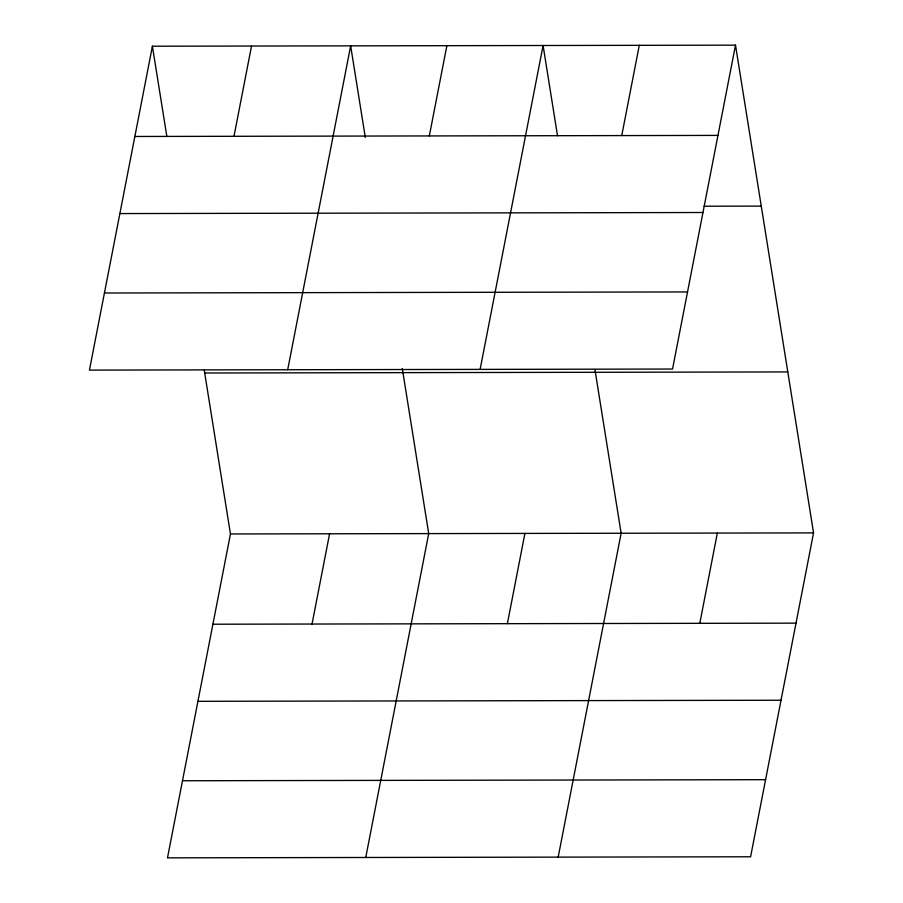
<?xml version="1.0" encoding="UTF-8"?>
<svg xmlns="http://www.w3.org/2000/svg" width="903" height="903" viewBox="0 0 903 903"><rect width="100%" height="100%" fill="white"/><g stroke="black" fill="none" stroke-linecap="round" stroke-linejoin="round"><path stroke-width="1.35" d="M152.404 46.222L89.442 370.106L672.543 369.034L735.505 45.15L152.404 46.222L166.841 136.409M233.99 136.297L251.531 46.042M204.259 370.241L230.457 533.966L167.495 857.85L750.596 856.778L813.558 532.894L735.505 45.15M287.696 369.745L350.657 45.861L365.309 137.437M312.032 624.041L329.584 533.775M429.32 135.935L446.872 45.681M365.749 857.489L428.711 533.594L402.286 368.492M480.125 369.395L543.087 45.5L557.512 135.698M507.373 623.68L524.914 533.425M621.749 135.585L639.29 45.331M558.178 857.139L621.129 533.244L594.93 369.53M699.802 623.33L717.343 533.063M134.863 136.477L717.964 135.405M704.092 206.211L761.263 206.11M119.873 213.571L702.974 212.51M104.432 293.012L687.533 291.94M204.699 373.007L787.8 371.934M230.457 533.966L813.558 532.894M212.905 624.221L796.006 623.149M197.926 701.315L781.027 700.243M182.485 780.756L765.586 779.684"/></g></svg>
